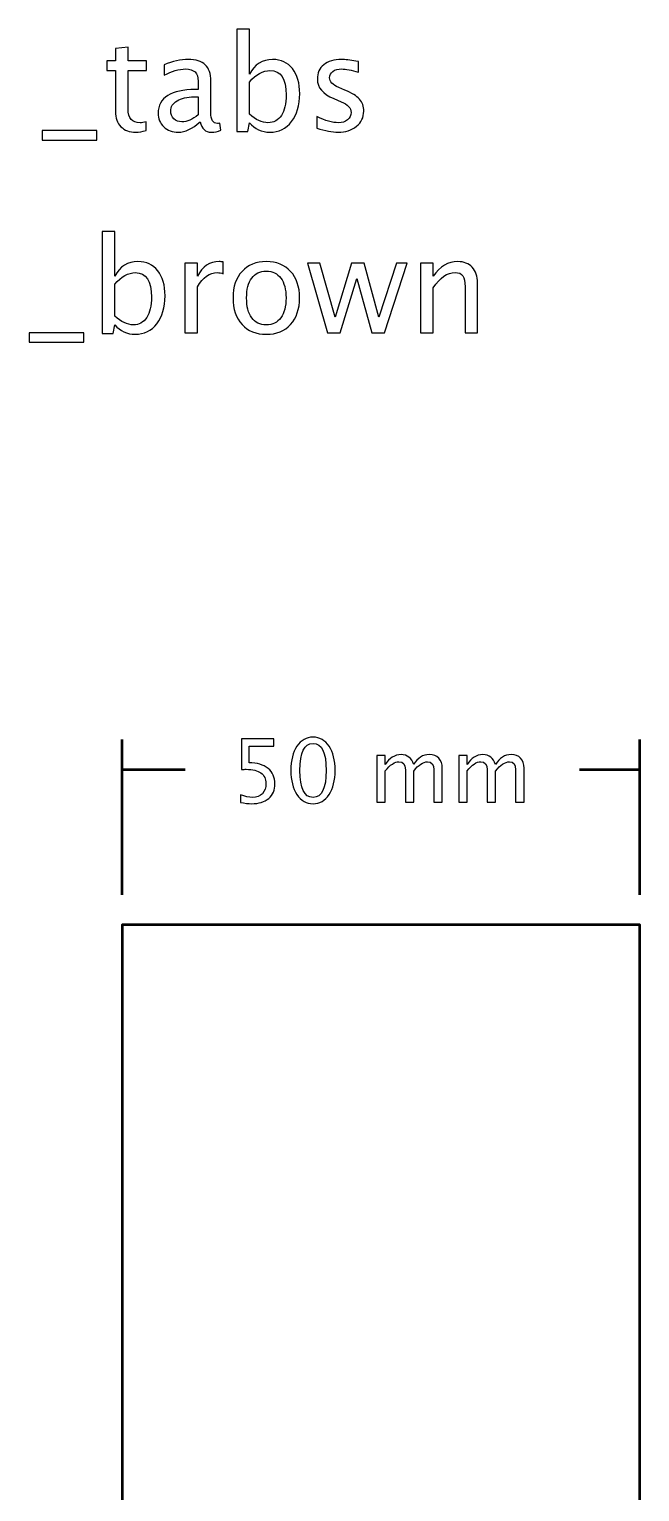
# Model space of a CAD drawing. Header units: centimetres. Extents: x -13 to 14.5, y -8.5 to 20.1.
# Drawn here: x 8.6 to 14.5, y 6.03 to 20.15 of the extents above; entities that cross this region are included whole.
import ezdxf

# ---------------------------------------------------------------- set-up
doc = ezdxf.new("R2010")
doc.units = ezdxf.units.CM
doc.header["$MEASUREMENT"] = 0
doc.layers.add('Layer 1', color=7, linetype='Continuous')

msp = doc.modelspace()

# ---------------------------------------------------------------- linework, layer by layer
at = {"layer": 'Layer 1', "lineweight": 53}
msp.add_lwpolyline([(9.5, 0.5), (14.5, 0.5), (14.5, 11.5), (9.5, 11.5), (9.5, 0.5)], close=True, dxfattribs=at)
at = {"layer": 'Layer 1'}
for points, knots in [([(10.60607, 19.16282), (10.60607, 19.16282), (10.60607, 20.14961), (10.60607, 20.14961), (10.60607, 20.14961), (10.60607, 20.14961), (10.72799, 20.14961), (10.72799, 20.14961), (10.72799, 20.14961), (10.72799, 20.14961), (10.72799, 19.71633), (10.72799, 19.71633), (10.72799, 19.71633), (10.77794, 19.81052), (10.85309, 19.85751), (10.9532, 19.85751), (10.9532, 19.85751), (11.03427, 19.85751), (11.09798, 19.82809), (11.14455, 19.76903), (11.14455, 19.76903), (11.19112, 19.70998), (11.2144, 19.62933), (11.2144, 19.5271), (11.2144, 19.5271), (11.2144, 19.41576), (11.18794, 19.3258), (11.13524, 19.25765), (11.13524, 19.25765), (11.08253, 19.18928), (11.01311, 19.1552), (10.92717, 19.1552), (10.92717, 19.1552), (10.84737, 19.1552), (10.78091, 19.18568), (10.72799, 19.24685), (10.72799, 19.24685), (10.72799, 19.24685), (10.71317, 19.16282), (10.71317, 19.16282), (10.71317, 19.16282), (10.71317, 19.16282), (10.60607, 19.16282), (10.60607, 19.16282)], [0, 0, 0, 0, 0.08333333, 0.08333333, 0.08333333, 0.08333333, 0.16666667, 0.16666667, 0.16666667, 0.16666667, 0.25, 0.25, 0.25, 0.25, 0.33333333, 0.33333333, 0.33333333, 0.33333333, 0.41666667, 0.41666667, 0.41666667, 0.41666667, 0.5, 0.5, 0.5, 0.5, 0.58333333, 0.58333333, 0.58333333, 0.58333333, 0.66666667, 0.66666667, 0.66666667, 0.66666667, 0.75, 0.75, 0.75, 0.75, 0.83333333, 0.83333333, 0.83333333, 0.83333333, 1, 1, 1, 1]), ([(9.73083, 19.17065), (9.69315, 19.16028), (9.66035, 19.1552), (9.63262, 19.1552), (9.63262, 19.1552), (9.57039, 19.1552), (9.52192, 19.17298), (9.4872, 19.20854), (9.4872, 19.20854), (9.45228, 19.2441), (9.43492, 19.29342), (9.43492, 19.35671), (9.43492, 19.35671), (9.43492, 19.35671), (9.43492, 19.7521), (9.43492, 19.7521), (9.43492, 19.7521), (9.43492, 19.7521), (9.35068, 19.7521), (9.35068, 19.7521), (9.35068, 19.7521), (9.35068, 19.7521), (9.35068, 19.84354), (9.35068, 19.84354), (9.35068, 19.84354), (9.35068, 19.84354), (9.43492, 19.84354), (9.43492, 19.84354), (9.43492, 19.84354), (9.43492, 19.84354), (9.43492, 19.96525), (9.43492, 19.96525), (9.43492, 19.96525), (9.43492, 19.96525), (9.55684, 19.97689), (9.55684, 19.97689), (9.55684, 19.97689), (9.55684, 19.97689), (9.55684, 19.84354), (9.55684, 19.84354), (9.55684, 19.84354), (9.55684, 19.84354), (9.73337, 19.84354), (9.73337, 19.84354), (9.73337, 19.84354), (9.73337, 19.84354), (9.73337, 19.7521), (9.73337, 19.7521), (9.73337, 19.7521), (9.73337, 19.7521), (9.55684, 19.7521), (9.55684, 19.7521), (9.55684, 19.7521), (9.55684, 19.7521), (9.55684, 19.37872), (9.55684, 19.37872), (9.55684, 19.37872), (9.55684, 19.29067), (9.59515, 19.24664), (9.67156, 19.24664), (9.67156, 19.24664), (9.68786, 19.24664), (9.70755, 19.24939), (9.73083, 19.25468), (9.73083, 19.25468), (9.73083, 19.25468), (9.73083, 19.17065), (9.73083, 19.17065)], [0, 0, 0, 0, 0.05555556, 0.05555556, 0.05555556, 0.05555556, 0.11111111, 0.11111111, 0.11111111, 0.11111111, 0.16666667, 0.16666667, 0.16666667, 0.16666667, 0.22222222, 0.22222222, 0.22222222, 0.22222222, 0.27777778, 0.27777778, 0.27777778, 0.27777778, 0.33333333, 0.33333333, 0.33333333, 0.33333333, 0.38888889, 0.38888889, 0.38888889, 0.38888889, 0.44444444, 0.44444444, 0.44444444, 0.44444444, 0.5, 0.5, 0.5, 0.5, 0.55555556, 0.55555556, 0.55555556, 0.55555556, 0.61111111, 0.61111111, 0.61111111, 0.61111111, 0.66666667, 0.66666667, 0.66666667, 0.66666667, 0.72222222, 0.72222222, 0.72222222, 0.72222222, 0.77777778, 0.77777778, 0.77777778, 0.77777778, 0.83333333, 0.83333333, 0.83333333, 0.83333333, 0.88888889, 0.88888889, 0.88888889, 0.88888889, 1, 1, 1, 1]), ([(10.25174, 19.25617), (10.17851, 19.18886), (10.10802, 19.1552), (10.04029, 19.1552), (10.04029, 19.1552), (9.98462, 19.1552), (9.93826, 19.17256), (9.90165, 19.20748), (9.90165, 19.20748), (9.86482, 19.24241), (9.8464, 19.28643), (9.8464, 19.33956), (9.8464, 19.33956), (9.8464, 19.41301), (9.8773, 19.46953), (9.93911, 19.5089), (9.93911, 19.5089), (10.00092, 19.54827), (10.08961, 19.56795), (10.20518, 19.56795), (10.20518, 19.56795), (10.20518, 19.56795), (10.23375, 19.56795), (10.23375, 19.56795), (10.23375, 19.56795), (10.23375, 19.56795), (10.23375, 19.64902), (10.23375, 19.64902), (10.23375, 19.64902), (10.23375, 19.72712), (10.19311, 19.76607), (10.11162, 19.76607), (10.11162, 19.76607), (10.04854, 19.76607), (9.97954, 19.74617), (9.90482, 19.70638), (9.90482, 19.70638), (9.90482, 19.70638), (9.90482, 19.80671), (9.90482, 19.80671), (9.90482, 19.80671), (9.98695, 19.84058), (10.06442, 19.85751), (10.13702, 19.85751), (10.13702, 19.85751), (10.21174, 19.85751), (10.26698, 19.84058), (10.30233, 19.8065), (10.30233, 19.8065), (10.33789, 19.77242), (10.35567, 19.71993), (10.35567, 19.64902), (10.35567, 19.64902), (10.35567, 19.64902), (10.35567, 19.34485), (10.35567, 19.34485), (10.35567, 19.34485), (10.35567, 19.27522), (10.37705, 19.24029), (10.42002, 19.24029), (10.42002, 19.24029), (10.42531, 19.24029), (10.43314, 19.24114), (10.44351, 19.24283), (10.44351, 19.24283), (10.44351, 19.24283), (10.45219, 19.1751), (10.45219, 19.1751), (10.45219, 19.1751), (10.42446, 19.16176), (10.39398, 19.1552), (10.36054, 19.1552), (10.36054, 19.1552), (10.3036, 19.1552), (10.26741, 19.18886), (10.25174, 19.25617)], [0, 0, 0, 0, 0.05, 0.05, 0.05, 0.05, 0.1, 0.1, 0.1, 0.1, 0.15, 0.15, 0.15, 0.15, 0.2, 0.2, 0.2, 0.2, 0.25, 0.25, 0.25, 0.25, 0.3, 0.3, 0.3, 0.3, 0.35, 0.35, 0.35, 0.35, 0.4, 0.4, 0.4, 0.4, 0.45, 0.45, 0.45, 0.45, 0.5, 0.5, 0.5, 0.5, 0.55, 0.55, 0.55, 0.55, 0.6, 0.6, 0.6, 0.6, 0.65, 0.65, 0.65, 0.65, 0.7, 0.7, 0.7, 0.7, 0.75, 0.75, 0.75, 0.75, 0.8, 0.8, 0.8, 0.8, 0.85, 0.85, 0.85, 0.85, 0.9, 0.9, 0.9, 0.9, 1, 1, 1, 1]), ([(11.38119, 19.19457), (11.38119, 19.19457), (11.38119, 19.30633), (11.38119, 19.30633), (11.38119, 19.30633), (11.46099, 19.26654), (11.5302, 19.24664), (11.58926, 19.24664), (11.58926, 19.24664), (11.6244, 19.24664), (11.65361, 19.25617), (11.67668, 19.27522), (11.67668, 19.27522), (11.69975, 19.29405), (11.71139, 19.31776), (11.71139, 19.34634), (11.71139, 19.34634), (11.71139, 19.38803), (11.67901, 19.42254), (11.61424, 19.44984), (11.61424, 19.44984), (11.61424, 19.44984), (11.5429, 19.48011), (11.5429, 19.48011), (11.5429, 19.48011), (11.43771, 19.52371), (11.385, 19.58679), (11.385, 19.6687), (11.385, 19.6687), (11.385, 19.72734), (11.40574, 19.77348), (11.44723, 19.80713), (11.44723, 19.80713), (11.48872, 19.84079), (11.54566, 19.85751), (11.61783, 19.85751), (11.61783, 19.85751), (11.6553, 19.85751), (11.70187, 19.85243), (11.75711, 19.84206), (11.75711, 19.84206), (11.75711, 19.84206), (11.78251, 19.83719), (11.78251, 19.83719), (11.78251, 19.83719), (11.78251, 19.83719), (11.78251, 19.73559), (11.78251, 19.73559), (11.78251, 19.73559), (11.71457, 19.75591), (11.66038, 19.76607), (11.61995, 19.76607), (11.61995, 19.76607), (11.58439, 19.76607), (11.55624, 19.75824), (11.53486, 19.74279), (11.53486, 19.74279), (11.51369, 19.72734), (11.50311, 19.70659), (11.50311, 19.68056), (11.50311, 19.68056), (11.50311, 19.64394), (11.53274, 19.61282), (11.59222, 19.58764), (11.59222, 19.58764), (11.59222, 19.58764), (11.65085, 19.56287), (11.65085, 19.56287), (11.65085, 19.56287), (11.71732, 19.53493), (11.76431, 19.5053), (11.79182, 19.47418), (11.79182, 19.47418), (11.81955, 19.44307), (11.83331, 19.40412), (11.83331, 19.35755), (11.83331, 19.35755), (11.83331, 19.2985), (11.81003, 19.25003), (11.76325, 19.21214), (11.76325, 19.21214), (11.71668, 19.17425), (11.65699, 19.1552), (11.58439, 19.1552), (11.58439, 19.1552), (11.52851, 19.1552), (11.46099, 19.16832), (11.38119, 19.19457)], [0, 0, 0, 0, 0.04347826, 0.04347826, 0.04347826, 0.04347826, 0.08695652, 0.08695652, 0.08695652, 0.08695652, 0.13043478, 0.13043478, 0.13043478, 0.13043478, 0.17391304, 0.17391304, 0.17391304, 0.17391304, 0.2173913, 0.2173913, 0.2173913, 0.2173913, 0.26086957, 0.26086957, 0.26086957, 0.26086957, 0.30434783, 0.30434783, 0.30434783, 0.30434783, 0.34782609, 0.34782609, 0.34782609, 0.34782609, 0.39130435, 0.39130435, 0.39130435, 0.39130435, 0.43478261, 0.43478261, 0.43478261, 0.43478261, 0.47826087, 0.47826087, 0.47826087, 0.47826087, 0.52173913, 0.52173913, 0.52173913, 0.52173913, 0.56521739, 0.56521739, 0.56521739, 0.56521739, 0.60869565, 0.60869565, 0.60869565, 0.60869565, 0.65217391, 0.65217391, 0.65217391, 0.65217391, 0.69565217, 0.69565217, 0.69565217, 0.69565217, 0.73913043, 0.73913043, 0.73913043, 0.73913043, 0.7826087, 0.7826087, 0.7826087, 0.7826087, 0.82608696, 0.82608696, 0.82608696, 0.82608696, 0.86956522, 0.86956522, 0.86956522, 0.86956522, 0.91304348, 0.91304348, 0.91304348, 0.91304348, 1, 1, 1, 1]), ([(10.72799, 19.33088), (10.79086, 19.27479), (10.85076, 19.24664), (10.9077, 19.24664), (10.9077, 19.24664), (10.96379, 19.24664), (11.00718, 19.27014), (11.03766, 19.31691), (11.03766, 19.31691), (11.06835, 19.36369), (11.08359, 19.42952), (11.08359, 19.51461), (11.08359, 19.51461), (11.08359, 19.67209), (11.03152, 19.75083), (10.92738, 19.75083), (10.92738, 19.75083), (10.85922, 19.75083), (10.79276, 19.714), (10.72799, 19.64013), (10.72799, 19.64013), (10.72799, 19.64013), (10.72799, 19.33088), (10.72799, 19.33088)], [0, 0, 0, 0, 0.14285714, 0.14285714, 0.14285714, 0.14285714, 0.28571429, 0.28571429, 0.28571429, 0.28571429, 0.42857143, 0.42857143, 0.42857143, 0.42857143, 0.57142857, 0.57142857, 0.57142857, 0.57142857, 0.71428571, 0.71428571, 0.71428571, 0.71428571, 1, 1, 1, 1]), ([(10.23375, 19.32263), (10.23375, 19.32263), (10.23375, 19.49556), (10.23375, 19.49556), (10.23375, 19.49556), (10.23375, 19.49556), (10.19459, 19.49683), (10.19459, 19.49683), (10.19459, 19.49683), (10.12686, 19.49683), (10.07225, 19.48434), (10.03055, 19.45937), (10.03055, 19.45937), (9.98906, 19.43418), (9.96832, 19.40095), (9.96832, 19.35946), (9.96832, 19.35946), (9.96832, 19.33046), (9.97869, 19.30591), (9.99922, 19.2858), (9.99922, 19.2858), (10.01997, 19.26569), (10.04516, 19.25553), (10.075, 19.25553), (10.075, 19.25553), (10.1258, 19.25553), (10.17872, 19.27797), (10.23375, 19.32263)], [0, 0, 0, 0, 0.125, 0.125, 0.125, 0.125, 0.25, 0.25, 0.25, 0.25, 0.375, 0.375, 0.375, 0.375, 0.5, 0.5, 0.5, 0.5, 0.625, 0.625, 0.625, 0.625, 0.75, 0.75, 0.75, 0.75, 1, 1, 1, 1]), ([(8.72626, 19.079), (8.72626, 19.079), (8.72626, 19.17044), (8.72626, 19.17044), (8.72626, 19.17044), (8.72626, 19.17044), (9.25458, 19.17044), (9.25458, 19.17044), (9.25458, 19.17044), (9.25458, 19.17044), (9.25458, 19.079), (9.25458, 19.079), (9.25458, 19.079), (9.25458, 19.079), (8.72626, 19.079), (8.72626, 19.079)], [0, 0, 0, 0, 0.2, 0.2, 0.2, 0.2, 0.4, 0.4, 0.4, 0.4, 0.6, 0.6, 0.6, 0.6, 1, 1, 1, 1]), ([(9.30496, 17.21125), (9.30496, 17.21125), (9.30496, 18.19804), (9.30496, 18.19804), (9.30496, 18.19804), (9.30496, 18.19804), (9.42688, 18.19804), (9.42688, 18.19804), (9.42688, 18.19804), (9.42688, 18.19804), (9.42688, 17.76476), (9.42688, 17.76476), (9.42688, 17.76476), (9.47683, 17.85895), (9.55198, 17.90594), (9.65209, 17.90594), (9.65209, 17.90594), (9.73316, 17.90594), (9.79687, 17.87652), (9.84344, 17.81746), (9.84344, 17.81746), (9.89001, 17.75841), (9.91329, 17.67776), (9.91329, 17.57553), (9.91329, 17.57553), (9.91329, 17.46419), (9.88683, 17.37423), (9.83413, 17.30608), (9.83413, 17.30608), (9.78142, 17.23771), (9.712, 17.20363), (9.62606, 17.20363), (9.62606, 17.20363), (9.54626, 17.20363), (9.4798, 17.23411), (9.42688, 17.29528), (9.42688, 17.29528), (9.42688, 17.29528), (9.41206, 17.21125), (9.41206, 17.21125), (9.41206, 17.21125), (9.41206, 17.21125), (9.30496, 17.21125), (9.30496, 17.21125)], [0, 0, 0, 0, 0.08333333, 0.08333333, 0.08333333, 0.08333333, 0.16666667, 0.16666667, 0.16666667, 0.16666667, 0.25, 0.25, 0.25, 0.25, 0.33333333, 0.33333333, 0.33333333, 0.33333333, 0.41666667, 0.41666667, 0.41666667, 0.41666667, 0.5, 0.5, 0.5, 0.5, 0.58333333, 0.58333333, 0.58333333, 0.58333333, 0.66666667, 0.66666667, 0.66666667, 0.66666667, 0.75, 0.75, 0.75, 0.75, 0.83333333, 0.83333333, 0.83333333, 0.83333333, 1, 1, 1, 1]), ([(9.42688, 17.37931), (9.48975, 17.32322), (9.54965, 17.29507), (9.60659, 17.29507), (9.60659, 17.29507), (9.66268, 17.29507), (9.70607, 17.31857), (9.73655, 17.36534), (9.73655, 17.36534), (9.76724, 17.41212), (9.78248, 17.47795), (9.78248, 17.56304), (9.78248, 17.56304), (9.78248, 17.72052), (9.73041, 17.79926), (9.62627, 17.79926), (9.62627, 17.79926), (9.55811, 17.79926), (9.49165, 17.76243), (9.42688, 17.68856), (9.42688, 17.68856), (9.42688, 17.68856), (9.42688, 17.37931), (9.42688, 17.37931)], [0, 0, 0, 0, 0.14285714, 0.14285714, 0.14285714, 0.14285714, 0.28571429, 0.28571429, 0.28571429, 0.28571429, 0.42857143, 0.42857143, 0.42857143, 0.42857143, 0.57142857, 0.57142857, 0.57142857, 0.57142857, 0.71428571, 0.71428571, 0.71428571, 0.71428571, 1, 1, 1, 1]), ([(10.10421, 17.21887), (10.10421, 17.21887), (10.10421, 17.89197), (10.10421, 17.89197), (10.10421, 17.89197), (10.10421, 17.89197), (10.22613, 17.89197), (10.22613, 17.89197), (10.22613, 17.89197), (10.22613, 17.89197), (10.22613, 17.76476), (10.22613, 17.76476), (10.22613, 17.76476), (10.2746, 17.85895), (10.34488, 17.90594), (10.43716, 17.90594), (10.43716, 17.90594), (10.44965, 17.90594), (10.46277, 17.90488), (10.47632, 17.90277), (10.47632, 17.90277), (10.47632, 17.90277), (10.47632, 17.78868), (10.47632, 17.78868), (10.47632, 17.78868), (10.45515, 17.79566), (10.43653, 17.79926), (10.42044, 17.79926), (10.42044, 17.79926), (10.34297, 17.79926), (10.2782, 17.75354), (10.22613, 17.66189), (10.22613, 17.66189), (10.22613, 17.66189), (10.22613, 17.21887), (10.22613, 17.21887), (10.22613, 17.21887), (10.22613, 17.21887), (10.10421, 17.21887), (10.10421, 17.21887)], [0, 0, 0, 0, 0.09090909, 0.09090909, 0.09090909, 0.09090909, 0.18181818, 0.18181818, 0.18181818, 0.18181818, 0.27272727, 0.27272727, 0.27272727, 0.27272727, 0.36363636, 0.36363636, 0.36363636, 0.36363636, 0.45454545, 0.45454545, 0.45454545, 0.45454545, 0.54545455, 0.54545455, 0.54545455, 0.54545455, 0.63636364, 0.63636364, 0.63636364, 0.63636364, 0.72727273, 0.72727273, 0.72727273, 0.72727273, 0.81818182, 0.81818182, 0.81818182, 0.81818182, 1, 1, 1, 1]), ([(10.89182, 17.20363), (10.79297, 17.20363), (10.71466, 17.23517), (10.65708, 17.29825), (10.65708, 17.29825), (10.5993, 17.36132), (10.57051, 17.44705), (10.57051, 17.55521), (10.57051, 17.55521), (10.57051, 17.66316), (10.5993, 17.74867), (10.65708, 17.81154), (10.65708, 17.81154), (10.71466, 17.8744), (10.79297, 17.90594), (10.89182, 17.90594), (10.89182, 17.90594), (10.99067, 17.90594), (11.06899, 17.8744), (11.12656, 17.81154), (11.12656, 17.81154), (11.18434, 17.74867), (11.21313, 17.66316), (11.21313, 17.55521), (11.21313, 17.55521), (11.21313, 17.44705), (11.18434, 17.36132), (11.12656, 17.29825), (11.12656, 17.29825), (11.06899, 17.23517), (10.99067, 17.20363), (10.89182, 17.20363)], [0, 0, 0, 0, 0.11111111, 0.11111111, 0.11111111, 0.11111111, 0.22222222, 0.22222222, 0.22222222, 0.22222222, 0.33333333, 0.33333333, 0.33333333, 0.33333333, 0.44444444, 0.44444444, 0.44444444, 0.44444444, 0.55555556, 0.55555556, 0.55555556, 0.55555556, 0.66666667, 0.66666667, 0.66666667, 0.66666667, 0.77777778, 0.77777778, 0.77777778, 0.77777778, 1, 1, 1, 1]), ([(10.89161, 17.29507), (10.95193, 17.29507), (10.99892, 17.31772), (11.03237, 17.36323), (11.03237, 17.36323), (11.0656, 17.40852), (11.08232, 17.47266), (11.08232, 17.55521), (11.08232, 17.55521), (11.08232, 17.63755), (11.0656, 17.70147), (11.03237, 17.74677), (11.03237, 17.74677), (10.99892, 17.79185), (10.95193, 17.8145), (10.89161, 17.8145), (10.89161, 17.8145), (10.83107, 17.8145), (10.78408, 17.79185), (10.75106, 17.74677), (10.75106, 17.74677), (10.71783, 17.70147), (10.70132, 17.63755), (10.70132, 17.55521), (10.70132, 17.55521), (10.70132, 17.47266), (10.71783, 17.40852), (10.75106, 17.36323), (10.75106, 17.36323), (10.78408, 17.31772), (10.83107, 17.29507), (10.89161, 17.29507)], [0, 0, 0, 0, 0.11111111, 0.11111111, 0.11111111, 0.11111111, 0.22222222, 0.22222222, 0.22222222, 0.22222222, 0.33333333, 0.33333333, 0.33333333, 0.33333333, 0.44444444, 0.44444444, 0.44444444, 0.44444444, 0.55555556, 0.55555556, 0.55555556, 0.55555556, 0.66666667, 0.66666667, 0.66666667, 0.66666667, 0.77777778, 0.77777778, 0.77777778, 0.77777778, 1, 1, 1, 1]), ([(11.48279, 17.21887), (11.48279, 17.21887), (11.28975, 17.89197), (11.28975, 17.89197), (11.28975, 17.89197), (11.28975, 17.89197), (11.40871, 17.89197), (11.40871, 17.89197), (11.40871, 17.89197), (11.40871, 17.89197), (11.55666, 17.36937), (11.55666, 17.36937), (11.55666, 17.36937), (11.55666, 17.36937), (11.71626, 17.89197), (11.71626, 17.89197), (11.71626, 17.89197), (11.71626, 17.89197), (11.83818, 17.89197), (11.83818, 17.89197), (11.83818, 17.89197), (11.83818, 17.89197), (11.97851, 17.37021), (11.97851, 17.37021), (11.97851, 17.37021), (11.97851, 17.37021), (12.14827, 17.89197), (12.14827, 17.89197), (12.14827, 17.89197), (12.14827, 17.89197), (12.25241, 17.89197), (12.25241, 17.89197), (12.25241, 17.89197), (12.25241, 17.89197), (12.0327, 17.21887), (12.0327, 17.21887), (12.0327, 17.21887), (12.0327, 17.21887), (11.91078, 17.21887), (11.91078, 17.21887), (11.91078, 17.21887), (11.91078, 17.21887), (11.76642, 17.7438), (11.76642, 17.7438), (11.76642, 17.7438), (11.76642, 17.7438), (11.60471, 17.21887), (11.60471, 17.21887), (11.60471, 17.21887), (11.60471, 17.21887), (11.48279, 17.21887), (11.48279, 17.21887)], [0, 0, 0, 0, 0.07142857, 0.07142857, 0.07142857, 0.07142857, 0.14285714, 0.14285714, 0.14285714, 0.14285714, 0.21428571, 0.21428571, 0.21428571, 0.21428571, 0.28571429, 0.28571429, 0.28571429, 0.28571429, 0.35714286, 0.35714286, 0.35714286, 0.35714286, 0.42857143, 0.42857143, 0.42857143, 0.42857143, 0.5, 0.5, 0.5, 0.5, 0.57142857, 0.57142857, 0.57142857, 0.57142857, 0.64285714, 0.64285714, 0.64285714, 0.64285714, 0.71428571, 0.71428571, 0.71428571, 0.71428571, 0.78571429, 0.78571429, 0.78571429, 0.78571429, 0.85714286, 0.85714286, 0.85714286, 0.85714286, 1, 1, 1, 1]), ([(12.38259, 17.21887), (12.38259, 17.21887), (12.38259, 17.89197), (12.38259, 17.89197), (12.38259, 17.89197), (12.38259, 17.89197), (12.50451, 17.89197), (12.50451, 17.89197), (12.50451, 17.89197), (12.50451, 17.89197), (12.50451, 17.76476), (12.50451, 17.76476), (12.50451, 17.76476), (12.56907, 17.85895), (12.64823, 17.90594), (12.74179, 17.90594), (12.74179, 17.90594), (12.80063, 17.90594), (12.84741, 17.88753), (12.88191, 17.85048), (12.88191, 17.85048), (12.91641, 17.81365), (12.93377, 17.76391), (12.93377, 17.70168), (12.93377, 17.70168), (12.93377, 17.70168), (12.93377, 17.21887), (12.93377, 17.21887), (12.93377, 17.21887), (12.93377, 17.21887), (12.81185, 17.21887), (12.81185, 17.21887), (12.81185, 17.21887), (12.81185, 17.21887), (12.81185, 17.66189), (12.81185, 17.66189), (12.81185, 17.66189), (12.81185, 17.71184), (12.80444, 17.7474), (12.78984, 17.76857), (12.78984, 17.76857), (12.77502, 17.78995), (12.75068, 17.80053), (12.7166, 17.80053), (12.7166, 17.80053), (12.64167, 17.80053), (12.57097, 17.75164), (12.50451, 17.65385), (12.50451, 17.65385), (12.50451, 17.65385), (12.50451, 17.21887), (12.50451, 17.21887), (12.50451, 17.21887), (12.50451, 17.21887), (12.38259, 17.21887), (12.38259, 17.21887)], [0, 0, 0, 0, 0.06666667, 0.06666667, 0.06666667, 0.06666667, 0.13333333, 0.13333333, 0.13333333, 0.13333333, 0.2, 0.2, 0.2, 0.2, 0.26666667, 0.26666667, 0.26666667, 0.26666667, 0.33333333, 0.33333333, 0.33333333, 0.33333333, 0.4, 0.4, 0.4, 0.4, 0.46666667, 0.46666667, 0.46666667, 0.46666667, 0.53333333, 0.53333333, 0.53333333, 0.53333333, 0.6, 0.6, 0.6, 0.6, 0.66666667, 0.66666667, 0.66666667, 0.66666667, 0.73333333, 0.73333333, 0.73333333, 0.73333333, 0.8, 0.8, 0.8, 0.8, 0.86666667, 0.86666667, 0.86666667, 0.86666667, 1, 1, 1, 1]), ([(8.60138, 17.12743), (8.60138, 17.12743), (8.60138, 17.21887), (8.60138, 17.21887), (8.60138, 17.21887), (8.60138, 17.21887), (9.1297, 17.21887), (9.1297, 17.21887), (9.1297, 17.21887), (9.1297, 17.21887), (9.1297, 17.12743), (9.1297, 17.12743), (9.1297, 17.12743), (9.1297, 17.12743), (8.60138, 17.12743), (8.60138, 17.12743)], [0, 0, 0, 0, 0.2, 0.2, 0.2, 0.2, 0.4, 0.4, 0.4, 0.4, 0.6, 0.6, 0.6, 0.6, 1, 1, 1, 1]), ([(10.64348, 12.68377), (10.64348, 12.68377), (10.64348, 12.75658), (10.64348, 12.75658), (10.64348, 12.75658), (10.68398, 12.74021), (10.72237, 12.73203), (10.75905, 12.73203), (10.75905, 12.73203), (10.79913, 12.73203), (10.83074, 12.74388), (10.85374, 12.76759), (10.85374, 12.76759), (10.87674, 12.7913), (10.88817, 12.82389), (10.88817, 12.86538), (10.88817, 12.86538), (10.88817, 12.90997), (10.87194, 12.94412), (10.83949, 12.96769), (10.83949, 12.96769), (10.80703, 12.99125), (10.76004, 13.00296), (10.69866, 13.00296), (10.69866, 13.00296), (10.68441, 13.00296), (10.66931, 13.00198), (10.65364, 13), (10.65364, 13), (10.65364, 13), (10.65364, 13.29845), (10.65364, 13.29845), (10.65364, 13.29845), (10.65364, 13.29845), (10.96353, 13.29845), (10.96353, 13.29845), (10.96353, 13.29845), (10.96353, 13.29845), (10.96353, 13.22733), (10.96353, 13.22733), (10.96353, 13.22733), (10.96353, 13.22733), (10.72476, 13.22733), (10.72476, 13.22733), (10.72476, 13.22733), (10.72476, 13.22733), (10.72476, 13.06562), (10.72476, 13.06562), (10.72476, 13.06562), (10.8035, 13.06562), (10.86489, 13.04756), (10.90906, 13.01143), (10.90906, 13.01143), (10.95322, 12.97545), (10.97538, 12.92549), (10.97538, 12.86157), (10.97538, 12.86157), (10.97538, 12.80202), (10.95534, 12.75545), (10.91526, 12.72173), (10.91526, 12.72173), (10.87519, 12.688), (10.81987, 12.67107), (10.74932, 12.67107), (10.74932, 12.67107), (10.71785, 12.67107), (10.68257, 12.6753), (10.64348, 12.68377)], [0, 0, 0, 0, 0.05555556, 0.05555556, 0.05555556, 0.05555556, 0.11111111, 0.11111111, 0.11111111, 0.11111111, 0.16666667, 0.16666667, 0.16666667, 0.16666667, 0.22222222, 0.22222222, 0.22222222, 0.22222222, 0.27777778, 0.27777778, 0.27777778, 0.27777778, 0.33333333, 0.33333333, 0.33333333, 0.33333333, 0.38888889, 0.38888889, 0.38888889, 0.38888889, 0.44444444, 0.44444444, 0.44444444, 0.44444444, 0.5, 0.5, 0.5, 0.5, 0.55555556, 0.55555556, 0.55555556, 0.55555556, 0.61111111, 0.61111111, 0.61111111, 0.61111111, 0.66666667, 0.66666667, 0.66666667, 0.66666667, 0.72222222, 0.72222222, 0.72222222, 0.72222222, 0.77777778, 0.77777778, 0.77777778, 0.77777778, 0.83333333, 0.83333333, 0.83333333, 0.83333333, 0.88888889, 0.88888889, 0.88888889, 0.88888889, 1, 1, 1, 1]), ([(11.34312, 12.67107), (11.27891, 12.67107), (11.22712, 12.70056), (11.18789, 12.75941), (11.18789, 12.75941), (11.14852, 12.81825), (11.12891, 12.89586), (11.12891, 12.99238), (11.12891, 12.99238), (11.12891, 13.0889), (11.14852, 13.16651), (11.18789, 13.22536), (11.18789, 13.22536), (11.22712, 13.2842), (11.27891, 13.31369), (11.34312, 13.31369), (11.34312, 13.31369), (11.40761, 13.31369), (11.45939, 13.28434), (11.49862, 13.22564), (11.49862, 13.22564), (11.53771, 13.16694), (11.55733, 13.08918), (11.55733, 12.99238), (11.55733, 12.99238), (11.55733, 12.89586), (11.53771, 12.81825), (11.49862, 12.75941), (11.49862, 12.75941), (11.45939, 12.70056), (11.40761, 12.67107), (11.34312, 12.67107)], [0, 0, 0, 0, 0.11111111, 0.11111111, 0.11111111, 0.11111111, 0.22222222, 0.22222222, 0.22222222, 0.22222222, 0.33333333, 0.33333333, 0.33333333, 0.33333333, 0.44444444, 0.44444444, 0.44444444, 0.44444444, 0.55555556, 0.55555556, 0.55555556, 0.55555556, 0.66666667, 0.66666667, 0.66666667, 0.66666667, 0.77777778, 0.77777778, 0.77777778, 0.77777778, 1, 1, 1, 1]), ([(11.34298, 12.73203), (11.42778, 12.73203), (11.47012, 12.81881), (11.47012, 12.99238), (11.47012, 12.99238), (11.47012, 13.16595), (11.42778, 13.25273), (11.34298, 13.25273), (11.34298, 13.25273), (11.25845, 13.25273), (11.21612, 13.16595), (11.21612, 12.99238), (11.21612, 12.99238), (11.21612, 12.81881), (11.25845, 12.73203), (11.34298, 12.73203)], [0, 0, 0, 0, 0.2, 0.2, 0.2, 0.2, 0.4, 0.4, 0.4, 0.4, 0.6, 0.6, 0.6, 0.6, 1, 1, 1, 1]), ([(11.96006, 12.68631), (11.96006, 12.68631), (11.96006, 13.13505), (11.96006, 13.13505), (11.96006, 13.13505), (11.96006, 13.13505), (12.04134, 13.13505), (12.04134, 13.13505), (12.04134, 13.13505), (12.04134, 13.13505), (12.04134, 13.05024), (12.04134, 13.05024), (12.04134, 13.05024), (12.08099, 13.11303), (12.13179, 13.14436), (12.19402, 13.14436), (12.19402, 13.14436), (12.254, 13.14436), (12.29478, 13.11303), (12.31651, 13.05024), (12.31651, 13.05024), (12.35503, 13.1136), (12.40527, 13.14521), (12.46693, 13.14521), (12.46693, 13.14521), (12.5063, 13.14521), (12.53692, 13.13363), (12.5588, 13.11035), (12.5588, 13.11035), (12.58067, 13.08707), (12.59168, 13.05447), (12.59168, 13.01256), (12.59168, 13.01256), (12.59168, 13.01256), (12.59168, 12.68631), (12.59168, 12.68631), (12.59168, 12.68631), (12.59168, 12.68631), (12.5104, 12.68631), (12.5104, 12.68631), (12.5104, 12.68631), (12.5104, 12.68631), (12.5104, 12.99915), (12.5104, 12.99915), (12.5104, 12.99915), (12.5104, 13.05024), (12.49008, 13.07578), (12.44944, 13.07578), (12.44944, 13.07578), (12.40724, 13.07578), (12.36293, 13.046), (12.31651, 12.98631), (12.31651, 12.98631), (12.31651, 12.98631), (12.31651, 12.68631), (12.31651, 12.68631), (12.31651, 12.68631), (12.31651, 12.68631), (12.23523, 12.68631), (12.23523, 12.68631), (12.23523, 12.68631), (12.23523, 12.68631), (12.23523, 12.99944), (12.23523, 12.99944), (12.23523, 12.99944), (12.23523, 13.05094), (12.21463, 13.07662), (12.17328, 13.07662), (12.17328, 13.07662), (12.13222, 13.07662), (12.08819, 13.04671), (12.04134, 12.98674), (12.04134, 12.98674), (12.04134, 12.98674), (12.04134, 12.68631), (12.04134, 12.68631), (12.04134, 12.68631), (12.04134, 12.68631), (11.96006, 12.68631), (11.96006, 12.68631)], [0, 0, 0, 0, 0.04761905, 0.04761905, 0.04761905, 0.04761905, 0.0952381, 0.0952381, 0.0952381, 0.0952381, 0.14285714, 0.14285714, 0.14285714, 0.14285714, 0.19047619, 0.19047619, 0.19047619, 0.19047619, 0.23809524, 0.23809524, 0.23809524, 0.23809524, 0.28571429, 0.28571429, 0.28571429, 0.28571429, 0.33333333, 0.33333333, 0.33333333, 0.33333333, 0.38095238, 0.38095238, 0.38095238, 0.38095238, 0.42857143, 0.42857143, 0.42857143, 0.42857143, 0.47619048, 0.47619048, 0.47619048, 0.47619048, 0.52380952, 0.52380952, 0.52380952, 0.52380952, 0.57142857, 0.57142857, 0.57142857, 0.57142857, 0.61904762, 0.61904762, 0.61904762, 0.61904762, 0.66666667, 0.66666667, 0.66666667, 0.66666667, 0.71428571, 0.71428571, 0.71428571, 0.71428571, 0.76190476, 0.76190476, 0.76190476, 0.76190476, 0.80952381, 0.80952381, 0.80952381, 0.80952381, 0.85714286, 0.85714286, 0.85714286, 0.85714286, 0.9047619, 0.9047619, 0.9047619, 0.9047619, 1, 1, 1, 1]), ([(12.75057, 12.68631), (12.75057, 12.68631), (12.75057, 13.13505), (12.75057, 13.13505), (12.75057, 13.13505), (12.75057, 13.13505), (12.83185, 13.13505), (12.83185, 13.13505), (12.83185, 13.13505), (12.83185, 13.13505), (12.83185, 13.05024), (12.83185, 13.05024), (12.83185, 13.05024), (12.8715, 13.11303), (12.9223, 13.14436), (12.98453, 13.14436), (12.98453, 13.14436), (13.04451, 13.14436), (13.08529, 13.11303), (13.10702, 13.05024), (13.10702, 13.05024), (13.14554, 13.1136), (13.19578, 13.14521), (13.25744, 13.14521), (13.25744, 13.14521), (13.29681, 13.14521), (13.32743, 13.13363), (13.34931, 13.11035), (13.34931, 13.11035), (13.37118, 13.08707), (13.38219, 13.05447), (13.38219, 13.01256), (13.38219, 13.01256), (13.38219, 13.01256), (13.38219, 12.68631), (13.38219, 12.68631), (13.38219, 12.68631), (13.38219, 12.68631), (13.30091, 12.68631), (13.30091, 12.68631), (13.30091, 12.68631), (13.30091, 12.68631), (13.30091, 12.99915), (13.30091, 12.99915), (13.30091, 12.99915), (13.30091, 13.05024), (13.28059, 13.07578), (13.23995, 13.07578), (13.23995, 13.07578), (13.19775, 13.07578), (13.15344, 13.046), (13.10702, 12.98631), (13.10702, 12.98631), (13.10702, 12.98631), (13.10702, 12.68631), (13.10702, 12.68631), (13.10702, 12.68631), (13.10702, 12.68631), (13.02574, 12.68631), (13.02574, 12.68631), (13.02574, 12.68631), (13.02574, 12.68631), (13.02574, 12.99944), (13.02574, 12.99944), (13.02574, 12.99944), (13.02574, 13.05094), (13.00514, 13.07662), (12.96379, 13.07662), (12.96379, 13.07662), (12.92273, 13.07662), (12.8787, 13.04671), (12.83185, 12.98674), (12.83185, 12.98674), (12.83185, 12.98674), (12.83185, 12.68631), (12.83185, 12.68631), (12.83185, 12.68631), (12.83185, 12.68631), (12.75057, 12.68631), (12.75057, 12.68631)], [0, 0, 0, 0, 0.04761905, 0.04761905, 0.04761905, 0.04761905, 0.0952381, 0.0952381, 0.0952381, 0.0952381, 0.14285714, 0.14285714, 0.14285714, 0.14285714, 0.19047619, 0.19047619, 0.19047619, 0.19047619, 0.23809524, 0.23809524, 0.23809524, 0.23809524, 0.28571429, 0.28571429, 0.28571429, 0.28571429, 0.33333333, 0.33333333, 0.33333333, 0.33333333, 0.38095238, 0.38095238, 0.38095238, 0.38095238, 0.42857143, 0.42857143, 0.42857143, 0.42857143, 0.47619048, 0.47619048, 0.47619048, 0.47619048, 0.52380952, 0.52380952, 0.52380952, 0.52380952, 0.57142857, 0.57142857, 0.57142857, 0.57142857, 0.61904762, 0.61904762, 0.61904762, 0.61904762, 0.66666667, 0.66666667, 0.66666667, 0.66666667, 0.71428571, 0.71428571, 0.71428571, 0.71428571, 0.76190476, 0.76190476, 0.76190476, 0.76190476, 0.80952381, 0.80952381, 0.80952381, 0.80952381, 0.85714286, 0.85714286, 0.85714286, 0.85714286, 0.9047619, 0.9047619, 0.9047619, 0.9047619, 1, 1, 1, 1])]:
    msp.add_open_spline(points, degree=3, knots=knots, dxfattribs=at)
at = {"layer": 'Layer 1', "lineweight": 53}
for points in [[(9.5, 11.79106), (9.5, 11.79106), (9.5, 13.29106), (9.5, 13.29106)], [(14.5, 11.79106), (14.5, 11.79106), (14.5, 13.29106), (14.5, 13.29106)], [(9.5, 13), (9.5, 13), (10.10704, 13), (10.10704, 13)], [(13.91863, 13), (13.91863, 13), (14.5, 13), (14.5, 13)]]:
    msp.add_open_spline(points, degree=3, dxfattribs=at)

doc.saveas('drawing.dxf')
